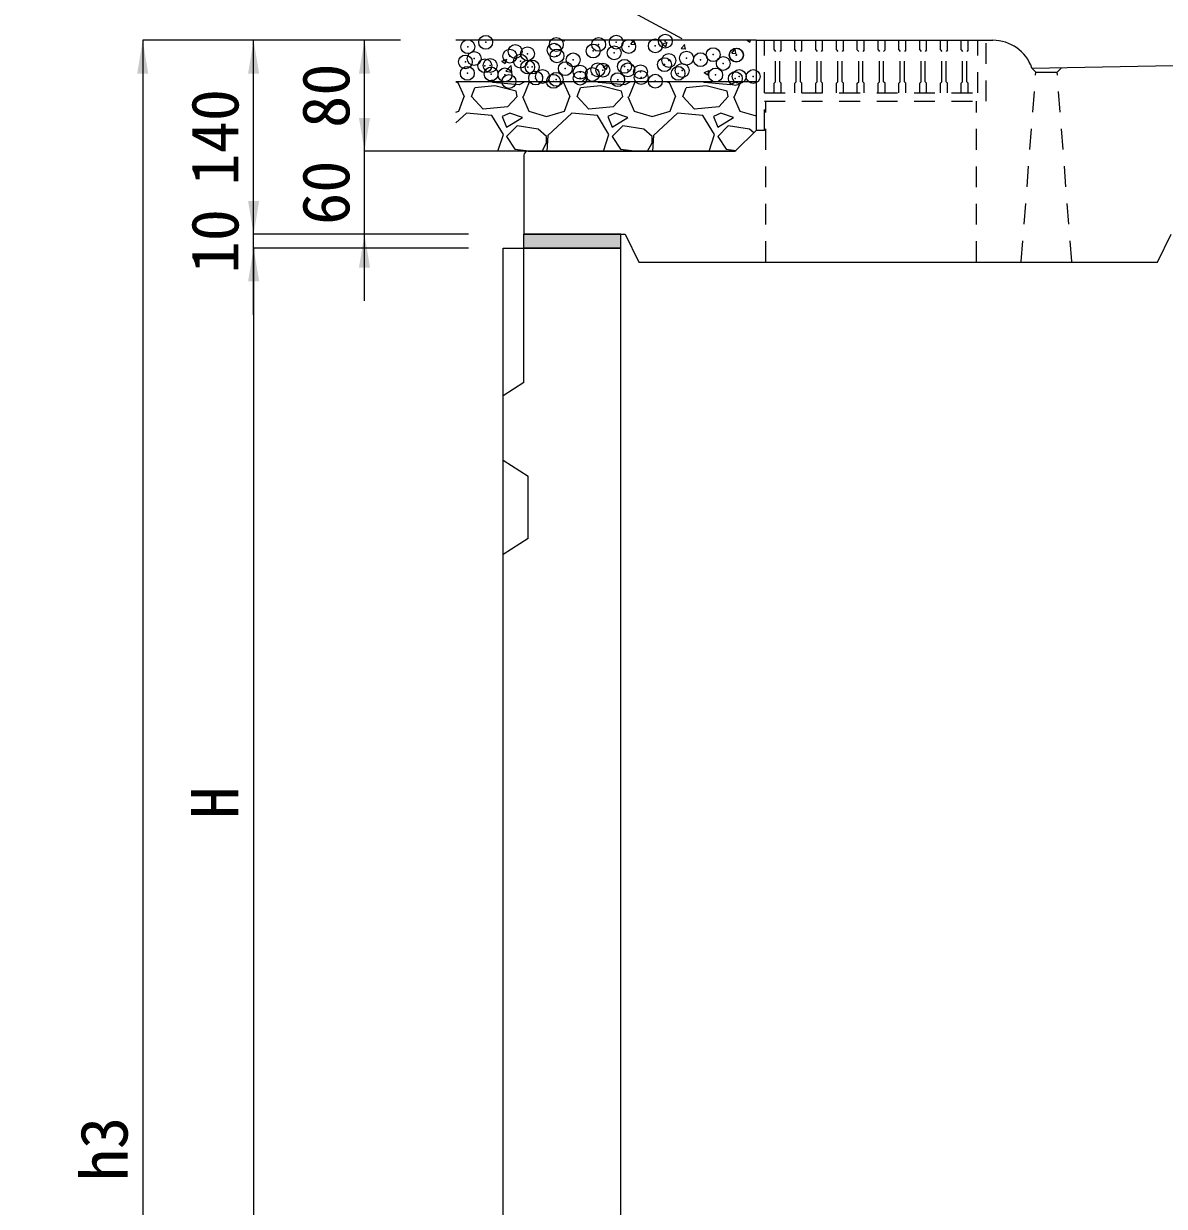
# Model space of a CAD drawing. Units: millimetres at full size, sheet at 1:20. Extents: x 0 to 8400, y 0 to 13400.
# Drawn here: x 4725 to 5548, y 3096 to 3949 of the extents above; entities that cross this region are included whole.
import ezdxf
from ezdxf.enums import TextEntityAlignment as Align

# ---------------------------------------------------------------- set-up
doc = ezdxf.new("R2010")
doc.units = ezdxf.units.MM
doc.header["$LTSCALE"] = 20
doc.header["$PDMODE"] = 32
doc.header["$PDSIZE"] = 10
doc.linetypes.add('USER1', pattern=[1.35, 0.75, -0.6])
for name, color, linetype, lineweight in [('ハッチング', 7, 'Continuous', 5), ('ハッチング_舗装', 7, 'Continuous', 5), ('基礎', 3, 'Continuous', 20), ('寸法線', 7, 'Continuous', 13), ('引出線', 4, 'Continuous', 9), ('本体', 2, 'Continuous', 20), ('ｸﾞﾚｰﾁﾝｸﾞ', 7, 'USER1', 9)]:
    doc.layers.add(name, color=color, linetype=linetype, lineweight=lineweight)
doc.layers.add('ハッチング_モルタル', color=30, linetype='Continuous')
doc.styles.add('ＭＳ ゴシック', font='')
doc.styles.get('ＭＳ ゴシック').set_extended_font_data('MS Gothic')

# ---------------------------------------------------------------- blocks, each defined once
blk = doc.blocks.new('filled_arrow')
at = {"color": 0, "linetype": 'Continuous', "lineweight": -2}
blk.add_solid([(7.5, 1.25), (0, 0), (7.5, -1.25)], dxfattribs=at)

msp = doc.modelspace()

# ---------------------------------------------------------------- hatches: boundary and pattern name
at = {"layer": 'ハッチング_モルタル'}
msp.add_hatch(color=256, dxfattribs=at).paths.add_polyline_path([(5085.69, 3797.07), (5085.69, 3787.07), (5155.69, 3787.07), (5155.69, 3797.07)])

# ---------------------------------------------------------------- linework, layer by layer
at = {"layer": 'ハッチング'}
for p, q in [((5036.57, 3907.06), (5038.07, 3906.5)), ((5038.07, 3906.5), (5042.64, 3896.59)), ((5047.97, 3896.59), (5050.26, 3902.69)), ((5064.74, 3904.21), (5050.26, 3902.69)), ((5063.21, 3906.5), (5062.88, 3907.07)), ((5082.26, 3904.98), (5063.21, 3906.5)), ((5079.98, 3900.4), (5064.74, 3904.21)), ((5080.74, 3896.59), (5079.98, 3900.4)), ((5086.25, 3907.07), (5082.26, 3904.98)), ((5085.31, 3896.59), (5089.8, 3907.07)), ((5112.76, 3907.07), (5114.27, 3906.5)), ((5114.27, 3906.5), (5118.84, 3896.59)), ((5124.17, 3896.59), (5126.46, 3902.69)), ((5140.94, 3904.21), (5126.46, 3902.69)), ((5139.41, 3906.5), (5139.08, 3907.07)), ((5158.46, 3904.98), (5139.41, 3906.5)), ((5156.18, 3900.4), (5140.94, 3904.21)), ((5156.94, 3896.59), (5156.18, 3900.4)), ((5162.45, 3907.07), (5158.46, 3904.98)), ((5161.51, 3896.59), (5166, 3907.07)), ((5188.96, 3907.07), (5190.47, 3906.5)), ((5190.47, 3906.5), (5195.04, 3896.59)), ((5200.37, 3896.59), (5202.66, 3902.69)), ((5217.14, 3904.21), (5202.66, 3902.69)), ((5215.61, 3906.5), (5215.28, 3907.07)), ((5234.66, 3904.98), (5215.61, 3906.5)), ((5232.38, 3900.4), (5217.14, 3904.21)), ((5233.14, 3896.59), (5232.38, 3900.4)), ((5238.65, 3907.07), (5234.66, 3904.98)), ((5237.71, 3896.59), (5242.2, 3907.07)), ((5038.83, 3885.93), (5042.64, 3896.59)), ((5056.35, 3887.45), (5047.97, 3896.59)), ((5080.74, 3896.59), (5073.88, 3888.97)), ((5084.55, 3896.59), (5089.12, 3885.93)), ((5115.03, 3885.93), (5118.84, 3896.59)), ((5132.55, 3887.45), (5124.17, 3896.59)), ((5156.94, 3896.59), (5150.08, 3888.97)), ((5160.75, 3896.59), (5165.32, 3885.93)), ((5191.23, 3885.93), (5195.04, 3896.59)), ((5208.75, 3887.45), (5200.37, 3896.59)), ((5233.14, 3896.59), (5226.28, 3888.97)), ((5236.95, 3896.59), (5241.52, 3885.93)), ((5036.57, 3885.26), (5038.83, 3885.93)), ((5044.16, 3884.4), (5036.57, 3877.47)), ((5062.45, 3882.88), (5044.16, 3884.4)), ((5073.88, 3888.97), (5056.35, 3887.45)), ((5070.83, 3869.16), (5062.45, 3882.88)), ((5075.4, 3884.4), (5070.07, 3882.12)), ((5084.55, 3881.35), (5075.4, 3884.4)), ((5089.12, 3885.93), (5102.07, 3882.12)), ((5102.07, 3882.12), (5115.03, 3885.93)), ((5120.36, 3884.4), (5102.84, 3868.4)), ((5138.65, 3882.88), (5120.36, 3884.4)), ((5150.08, 3888.97), (5132.55, 3887.45)), ((5147.03, 3869.16), (5138.65, 3882.88)), ((5151.6, 3884.4), (5146.27, 3882.12)), ((5160.75, 3881.35), (5151.6, 3884.4)), ((5165.32, 3885.93), (5178.27, 3882.12)), ((5178.27, 3882.12), (5191.23, 3885.93)), ((5196.56, 3884.4), (5179.04, 3868.4)), ((5214.85, 3882.88), (5196.56, 3884.4)), ((5226.28, 3888.97), (5208.75, 3887.45)), ((5223.23, 3869.16), (5214.85, 3882.88)), ((5227.8, 3884.4), (5222.47, 3882.12)), ((5236.95, 3881.35), (5227.8, 3884.4)), ((5241.52, 3885.93), (5253.19, 3882.5)), ((5070.07, 3882.12), (5073.12, 3874.5)), ((5073.12, 3874.5), (5084.55, 3881.35)), ((5080.74, 3875.26), (5073.12, 3867.64)), ((5095.98, 3872.97), (5080.74, 3875.26)), ((5146.27, 3882.12), (5149.32, 3874.5)), ((5149.32, 3874.5), (5160.75, 3881.35)), ((5156.94, 3875.26), (5149.32, 3867.64)), ((5172.18, 3872.97), (5156.94, 3875.26)), ((5222.47, 3882.12), (5225.52, 3874.5)), ((5225.52, 3874.5), (5236.95, 3881.35)), ((5233.14, 3875.26), (5225.52, 3867.64)), ((5248.38, 3872.97), (5233.14, 3875.26)), ((5066.96, 3857.07), (5070.83, 3869.16)), ((5073.12, 3867.64), (5079.21, 3858.49)), ((5102.07, 3867.64), (5095.98, 3872.97)), ((5102.07, 3863.07), (5102.07, 3867.64)), ((5102.84, 3868.4), (5102.3, 3857.07)), ((5143.16, 3857.07), (5147.03, 3869.16)), ((5149.32, 3867.64), (5155.41, 3858.49)), ((5178.27, 3867.64), (5172.18, 3872.97)), ((5178.27, 3863.07), (5178.27, 3867.64)), ((5179.04, 3868.4), (5178.5, 3857.07)), ((5219.36, 3857.07), (5223.23, 3869.16)), ((5225.52, 3867.64), (5231.61, 3858.49)), ((5251.43, 3870.31), (5248.38, 3872.97)), ((5079.21, 3858.49), (5091.12, 3857.07)), ((5098.74, 3857.07), (5102.07, 3863.07)), ((5155.41, 3858.49), (5167.32, 3857.07)), ((5174.94, 3857.07), (5178.27, 3863.07)), ((5231.61, 3858.49), (5238.76, 3857.64))]:
    msp.add_line(p, q, dxfattribs=at)
at = {"layer": 'ハッチング_舗装'}
for p, q in [((5114.32, 3937.07), (5114.94, 3936.65)), ((5114.94, 3936.65), (5115.08, 3937.07)), ((5162.78, 3934.25), (5165.15, 3937.07)), ((5162.78, 3934.24), (5165.82, 3933.98)), ((5165.79, 3933.97), (5165.22, 3937.07)), ((5185.42, 3934.29), (5187.94, 3932.58)), ((5185.44, 3934.33), (5188.99, 3935.7)), ((5187.94, 3932.58), (5188.97, 3935.65)), ((5199.22, 3931.06), (5201.67, 3933.98)), ((5202.22, 3930.78), (5201.64, 3933.97)), ((5246.81, 3937.07), (5248.69, 3935.79)), ((5248.69, 3935.79), (5249.12, 3937.07)), ((5199.22, 3931.06), (5202.26, 3930.79)), ((5235.66, 3927.87), (5238.1, 3930.79)), ((5235.66, 3927.87), (5238.69, 3927.6)), ((5238.66, 3927.6), (5238.07, 3930.78)), ((5069.73, 3921.97), (5072.25, 3920.27)), ((5069.75, 3922.02), (5073.3, 3923.38)), ((5072.26, 3920.27), (5073.29, 3923.34)), ((5072.54, 3914.8), (5076.49, 3918.92)), ((5077.05, 3914.1), (5076.49, 3918.92)), ((5142.73, 3917.9), (5145.26, 3916.2)), ((5142.75, 3917.95), (5146.31, 3919.31)), ((5145.26, 3916.2), (5146.29, 3919.27)), ((5061.75, 3907.07), (5062.97, 3908.52)), ((5063.2, 3907.07), (5062.94, 3908.51)), ((5072.53, 3914.81), (5077.05, 3914.1)), ((5127.4, 3907.07), (5130.71, 3910.51)), ((5131.11, 3907.07), (5130.7, 3910.51)), ((5215.74, 3913.83), (5218.27, 3912.13)), ((5215.76, 3913.88), (5219.32, 3915.24)), ((5218.27, 3912.13), (5219.3, 3915.2))]:
    msp.add_line(p, q, dxfattribs=at)
for p in [(5045.17, 3932.44), (5058.11, 3935.62), (5079.42, 3928.97), (5107.5, 3929.88), (5109.05, 3934.05), (5135.62, 3929.35), (5139.59, 3934.1), (5152.3, 3935.78), (5161.28, 3932.6), (5180.47, 3933.07), (5187.67, 3936.41), (5043.46, 3921.45), (5049.8, 3923.88), (5075.55, 3925.67), (5083.15, 3921.96), (5088.26, 3927.35), (5109.54, 3925.77), (5121.22, 3922.9), (5150.84, 3927.98), (5190.26, 3922.5), (5202.98, 3924.17), (5213.13, 3923.07), (5222.22, 3926.7), (5229.5, 3920.38), (5238.79, 3926.33), (5238.97, 3926.47), (5044.88, 3913.24), (5057.5, 3918.71), (5061.29, 3918.91), (5061.97, 3912.73), (5072, 3912.09), (5088.41, 3917.77), (5091.59, 3917.81), (5115.52, 3916.62), (5126.22, 3914.07), (5135, 3912.44), (5138.94, 3915.74), (5142.64, 3915.48), (5158.18, 3918.27), (5160.66, 3915.69), (5169.76, 3914.33), (5187.05, 3919.5), (5196.88, 3913.19), (5199.87, 3915.29), (5224, 3912.04), (5074.9, 3907.31), (5094.14, 3909.84), (5099.12, 3910.94), (5107.05, 3907.42), (5108.92, 3908.86), (5126.23, 3909.8), (5153.35, 3908.65), (5170.25, 3910.2), (5180.47, 3907.51), (5238.17, 3909.42), (5240.94, 3910.89), (5251.11, 3910.89)]:
    msp.add_point(p, dxfattribs=at)
at = {"layer": '基礎'}
for p, q in [((5253.19, 3937.07), (5036.57, 3937.07)), ((5253.19, 3907.07), (5036.57, 3907.07)), ((5238.19, 3857.07), (5036.57, 3857.07))]:
    msp.add_line(p, q, dxfattribs=at)
at = {"layer": '寸法線'}
for p, q in [((4810.68, 3937.07), (4810.68, 2337.07)), ((4996.57, 3937.07), (4810.68, 3937.07)), ((4890.68, 3797.07), (4890.68, 3937.07)), ((4996.57, 3937.07), (4890.68, 3937.07)), ((4970.68, 3857.07), (4970.68, 3937.07)), ((4996.57, 3937.07), (4970.68, 3937.07)), ((4970.68, 3749.07), (4970.68, 3905.07)), ((5048.69, 3857.07), (4970.68, 3857.07)), ((4996.57, 3857.07), (4970.68, 3857.07)), ((4890.68, 3739.07), (4890.68, 3845.07)), ((5045.69, 3797.07), (4890.68, 3797.07)), ((5045.69, 3797.07), (4890.68, 3797.07)), ((5045.69, 3797.07), (4970.68, 3797.07)), ((5045.69, 3787.07), (4890.68, 3787.07)), ((4890.68, 3787.07), (4890.68, 2987.07)), ((5030.69, 3787.07), (4890.68, 3787.07))]:
    msp.add_line(p, q, dxfattribs=at)
at = {"layer": '引出線'}
msp.add_lwpolyline([(5199.88, 3938.06), (4999.62, 4046.08), (4724.78, 4046.08)], dxfattribs=at)
at = {"layer": '本体'}
for p, q in [((5253.19, 3937.07), (5423.9, 3937.07)), ((5253.19, 3937.07), (5253.19, 3872.07)), ((5452.19, 3917.07), (5619.69, 3919.96)), ((5253.19, 3872.07), (5238.19, 3857.07)), ((5088.69, 3857.07), (5238.19, 3857.07)), ((5143.69, 3857.07), (5238.19, 3857.07)), ((5085.69, 3854.07), (5085.69, 3797.07)), ((5085.69, 3690.07), (5085.69, 3797.07)), ((5155.69, 3797.07), (5085.69, 3797.07)), ((5155.69, 3797.07), (5085.69, 3797.07)), ((5085.69, 3797.07), (5155.69, 3797.07)), ((5155.69, 3797.07), (5085.69, 3797.07)), ((5085.69, 3797.07), (5155.69, 3797.07)), ((5085.69, 3797.07), (5158.69, 3797.07)), ((5155.69, 3081.1), (5155.69, 3797.07)), ((5158.69, 3797.07), (5168.69, 3777.07)), ((5542.69, 3777.07), (5552.69, 3797.07)), ((5070.69, 3787.07), (5155.69, 3787.07)), ((5070.69, 2337.07), (5070.69, 3787.07)), ((5155.69, 3787.07), (5085.69, 3787.07)), ((5155.69, 3787.07), (5085.69, 3787.07)), ((5168.69, 3777.07), (5542.69, 3777.07)), ((5168.69, 3777.07), (5542.69, 3777.07)), ((5168.69, 3777.07), (5542.69, 3777.07)), ((5085.69, 3690.07), (5070.69, 3680.57)), ((5070.69, 3634.07), (5088.69, 3622.57)), ((5088.69, 3577.57), (5088.69, 3622.57)), ((5088.69, 3577.57), (5070.69, 3566.07))]:
    msp.add_line(p, q, dxfattribs=at)
at = {"layer": '本体', "linetype": 'USER1', "lineweight": 9}
for p, q in [((5452.19, 3917.07), (5455, 3914.01)), ((5473.18, 3917.07), (5470.37, 3914.01)), ((5444.49, 3777.42), (5455, 3914.01)), ((5455, 3914.01), (5470.37, 3914.01)), ((5480.88, 3777.42), (5470.37, 3914.01)), ((5260.19, 3777.07), (5260.19, 3893.07)), ((5412.19, 3777.07), (5412.19, 3893.07))]:
    msp.add_line(p, q, dxfattribs=at)
at = {"layer": '本体'}
for centre, radius, start, end in [((5423.9, 3907.07), 30, 19.47122, 90), ((5088.69, 3854.07), 3, 90, 180)]:
    msp.add_arc(centre, radius, start, end, dxfattribs=at)
at = {"layer": 'ｸﾞﾚｰﾁﾝｸﾞ'}
for p, q in [((5253.19, 3937.07), (5259.19, 3937.07)), ((5259.19, 3872.07), (5259.19, 3937.07)), ((5266.19, 3930.07), (5266.19, 3937.07)), ((5266.19, 3937.07), (5271.19, 3937.07)), ((5271.19, 3930.07), (5271.19, 3937.07)), ((5281.19, 3930.07), (5281.19, 3937.07)), ((5281.19, 3937.07), (5286.19, 3937.07)), ((5286.19, 3930.07), (5286.19, 3937.07)), ((5296.19, 3930.07), (5296.19, 3937.07)), ((5296.19, 3937.07), (5301.19, 3937.07)), ((5301.19, 3930.07), (5301.19, 3937.07)), ((5311.19, 3930.07), (5311.19, 3937.07)), ((5311.19, 3937.07), (5316.19, 3937.07)), ((5316.19, 3930.07), (5316.19, 3937.07)), ((5326.19, 3930.07), (5326.19, 3937.07)), ((5326.19, 3937.07), (5331.19, 3937.07)), ((5331.19, 3930.07), (5331.19, 3937.07)), ((5341.19, 3930.07), (5341.19, 3937.07)), ((5341.19, 3937.07), (5346.19, 3937.07)), ((5346.19, 3930.07), (5346.19, 3937.07)), ((5356.19, 3930.07), (5356.19, 3937.07)), ((5356.19, 3937.07), (5361.19, 3937.07)), ((5361.19, 3930.07), (5361.19, 3937.07)), ((5371.19, 3930.07), (5371.19, 3937.07)), ((5371.19, 3937.07), (5376.19, 3937.07)), ((5376.19, 3930.07), (5376.19, 3937.07)), ((5386.19, 3930.07), (5386.19, 3937.07)), ((5386.19, 3937.07), (5391.19, 3937.07)), ((5391.19, 3930.07), (5391.19, 3937.07)), ((5401.19, 3930.07), (5401.19, 3937.07)), ((5401.19, 3937.07), (5406.19, 3937.07)), ((5406.19, 3930.07), (5406.19, 3937.07)), ((5413.19, 3899.07), (5413.19, 3937.07)), ((5413.19, 3937.07), (5419.19, 3937.07)), ((5419.19, 3893.07), (5419.19, 3937.07)), ((5266.19, 3930.07), (5267.19, 3929.07)), ((5267.19, 3907.07), (5267.19, 3929.07)), ((5271.19, 3930.07), (5270.19, 3929.07)), ((5270.19, 3907.07), (5270.19, 3929.07)), ((5281.19, 3930.07), (5282.19, 3929.07)), ((5282.19, 3907.07), (5282.19, 3929.07)), ((5286.19, 3930.07), (5285.19, 3929.07)), ((5285.19, 3907.07), (5285.19, 3929.07)), ((5296.19, 3930.07), (5297.19, 3929.07)), ((5297.19, 3907.07), (5297.19, 3929.07)), ((5301.19, 3930.07), (5300.19, 3929.07)), ((5300.19, 3907.07), (5300.19, 3929.07)), ((5311.19, 3930.07), (5312.19, 3929.07)), ((5312.19, 3907.07), (5312.19, 3929.07)), ((5316.19, 3930.07), (5315.19, 3929.07)), ((5315.19, 3907.07), (5315.19, 3929.07)), ((5326.19, 3930.07), (5327.19, 3929.07)), ((5327.19, 3907.07), (5327.19, 3929.07)), ((5331.19, 3930.07), (5330.19, 3929.07)), ((5330.19, 3907.07), (5330.19, 3929.07)), ((5341.19, 3930.07), (5342.19, 3929.07)), ((5342.19, 3907.07), (5342.19, 3929.07)), ((5346.19, 3930.07), (5345.19, 3929.07)), ((5345.19, 3907.07), (5345.19, 3929.07)), ((5356.19, 3930.07), (5357.19, 3929.07)), ((5357.19, 3907.07), (5357.19, 3929.07)), ((5361.19, 3930.07), (5360.19, 3929.07)), ((5360.19, 3907.07), (5360.19, 3929.07)), ((5371.19, 3930.07), (5372.19, 3929.07)), ((5372.19, 3907.07), (5372.19, 3929.07)), ((5376.19, 3930.07), (5375.19, 3929.07)), ((5375.19, 3907.07), (5375.19, 3929.07)), ((5386.19, 3930.07), (5387.19, 3929.07)), ((5387.19, 3907.07), (5387.19, 3929.07)), ((5391.19, 3930.07), (5390.19, 3929.07)), ((5390.19, 3907.07), (5390.19, 3929.07)), ((5401.19, 3930.07), (5402.19, 3929.07)), ((5402.19, 3907.07), (5402.19, 3929.07)), ((5406.19, 3930.07), (5405.19, 3929.07)), ((5405.19, 3907.07), (5405.19, 3929.07)), ((5266.19, 3906.07), (5267.19, 3907.07)), ((5266.19, 3899.07), (5266.19, 3906.07)), ((5271.19, 3906.07), (5270.19, 3907.07)), ((5271.19, 3899.07), (5271.19, 3906.07)), ((5281.19, 3906.07), (5282.19, 3907.07)), ((5281.19, 3899.07), (5281.19, 3906.07)), ((5286.19, 3906.07), (5285.19, 3907.07)), ((5286.19, 3899.07), (5286.19, 3906.07)), ((5296.19, 3906.07), (5297.19, 3907.07)), ((5296.19, 3899.07), (5296.19, 3906.07)), ((5301.19, 3906.07), (5300.19, 3907.07)), ((5301.19, 3899.07), (5301.19, 3906.07)), ((5311.19, 3906.07), (5312.19, 3907.07)), ((5311.19, 3899.07), (5311.19, 3906.07)), ((5316.19, 3906.07), (5315.19, 3907.07)), ((5316.19, 3899.07), (5316.19, 3906.07)), ((5326.19, 3906.07), (5327.19, 3907.07)), ((5326.19, 3899.07), (5326.19, 3906.07)), ((5331.19, 3906.07), (5330.19, 3907.07)), ((5331.19, 3899.07), (5331.19, 3906.07)), ((5341.19, 3906.07), (5342.19, 3907.07)), ((5341.19, 3899.07), (5341.19, 3906.07)), ((5346.19, 3906.07), (5345.19, 3907.07)), ((5346.19, 3899.07), (5346.19, 3906.07)), ((5356.19, 3906.07), (5357.19, 3907.07)), ((5356.19, 3899.07), (5356.19, 3906.07)), ((5361.19, 3906.07), (5360.19, 3907.07)), ((5361.19, 3899.07), (5361.19, 3906.07)), ((5371.19, 3906.07), (5372.19, 3907.07)), ((5371.19, 3899.07), (5371.19, 3906.07)), ((5376.19, 3906.07), (5375.19, 3907.07)), ((5376.19, 3899.07), (5376.19, 3906.07)), ((5386.19, 3906.07), (5387.19, 3907.07)), ((5386.19, 3899.07), (5386.19, 3906.07)), ((5391.19, 3906.07), (5390.19, 3907.07)), ((5391.19, 3899.07), (5391.19, 3906.07)), ((5401.19, 3906.07), (5402.19, 3907.07)), ((5401.19, 3899.07), (5401.19, 3906.07)), ((5406.19, 3906.07), (5405.19, 3907.07)), ((5406.19, 3899.07), (5406.19, 3906.07)), ((5259.19, 3899.07), (5419.19, 3899.07)), ((5259.19, 3893.07), (5419.19, 3893.07)), ((5259.19, 3872.07), (5253.19, 3872.07))]:
    msp.add_line(p, q, dxfattribs=at)

# ---------------------------------------------------------------- block references
at = {"layer": '寸法線', "xscale": 3.2, "yscale": 3.2}
for p, rotation in [((4810.68, 3937.07), 270), ((4890.68, 3937.07), 270), ((4970.68, 3937.07), 270), ((4970.68, 3857.07), 90), ((4970.68, 3857.07), 90), ((4890.68, 3797.07), 90), ((4890.68, 3797.07), 90), ((4970.68, 3797.07), 270), ((4890.68, 3787.07), 270), ((4890.68, 3787.07), 270)]:
    msp.add_blockref('filled_arrow', p, dxfattribs=dict(at, rotation=rotation))
at = {"layer": '引出線', "xscale": 0.133, "yscale": 0.133, "rotation": 151.7}
msp.add_blockref('filled_arrow', (5199.88, 3938.06), dxfattribs=at)

# ---------------------------------------------------------------- texts
at = {"layer": '寸法線', "style": 'ＭＳ ゴシック'}
for s, p in [('80', (4942.68, 3897.07)), ('140', (4862.68, 3867.07)), ('60', (4942.68, 3827.07)), ('10', (4862.68, 3792.07)), ('H', (4862.68, 3387.07)), ('h3', (4782.68, 3137.07))]:
    msp.add_text(s, height=34.18, rotation=90, dxfattribs=at).set_placement(p, align=Align.MIDDLE_CENTER)

doc.saveas('drawing.dxf')
